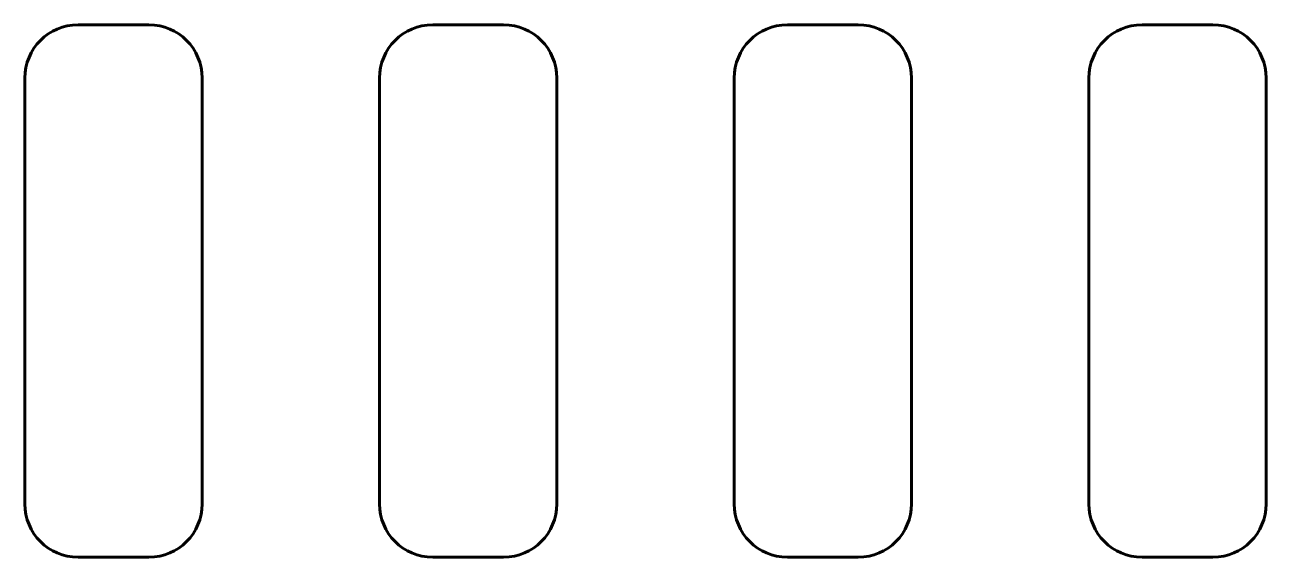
# Model space of a CAD drawing. Header units: millimetres. Extents: x -7 to 7, y -3 to 3.
import ezdxf

# ---------------------------------------------------------------- set-up
doc = ezdxf.new("R2010")
doc.units = ezdxf.units.MM
doc.linetypes.add('K5LT_BASIC', pattern=[0])

msp = doc.modelspace()

# ---------------------------------------------------------------- linework, layer by layer
at = {"color": 150, "linetype": 'K5LT_BASIC', "lineweight": 60, "true_color": 0x0080ff}
for p, q in [((-5.6, 3), (-6.4, 3)), ((-1.6, 3), (-2.4, 3)), ((2.4, 3), (1.6, 3)), ((6.4, 3), (5.6, 3)), ((-7, 2.4), (-7, -2.4)), ((-5, -2.4), (-5, 2.4)), ((-3, 2.4), (-3, -2.4)), ((-1, -2.4), (-1, 2.4)), ((1, 2.4), (1, -2.4)), ((3, -2.4), (3, 2.4)), ((5, 2.4), (5, -2.4)), ((7, -2.4), (7, 2.4)), ((-6.4, -3), (-5.6, -3)), ((-2.4, -3), (-1.6, -3)), ((1.6, -3), (2.4, -3)), ((5.6, -3), (6.4, -3))]:
    msp.add_line(p, q, dxfattribs=at)
for centre, start, end in [((-6.4, 2.4), 90, 180), ((-5.6, 2.4), 0, 90), ((-2.4, 2.4), 90, 180), ((-1.6, 2.4), 0, 90), ((1.6, 2.4), 90, 180), ((2.4, 2.4), 0, 90), ((5.6, 2.4), 90, 180), ((6.4, 2.4), 0, 90), ((-6.4, -2.4), 180, 270), ((-5.6, -2.4), 270, 0), ((-2.4, -2.4), 180, 270), ((-1.6, -2.4), 270, 0), ((1.6, -2.4), 180, 270), ((2.4, -2.4), 270, 0), ((5.6, -2.4), 180, 270), ((6.4, -2.4), 270, 0)]:
    msp.add_arc(centre, 0.6, start, end, dxfattribs=at)

doc.saveas('drawing.dxf')
